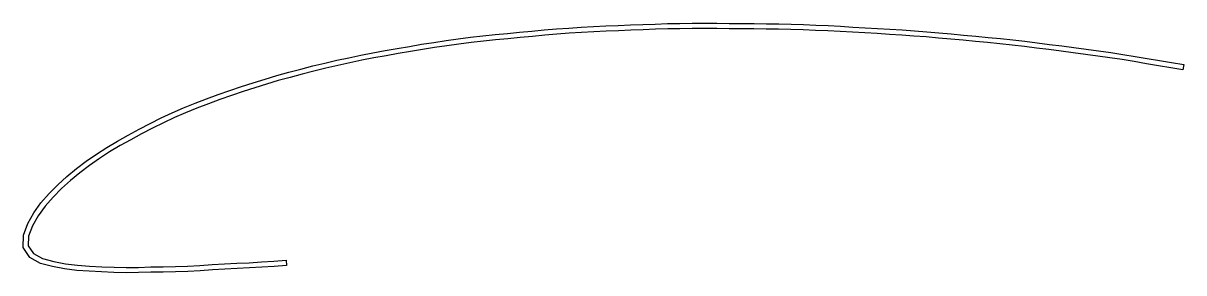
# Model space of a CAD drawing. Header units: metres. Extents: x 0 to 659, y -18 to 124.
import ezdxf

# ---------------------------------------------------------------- set-up
doc = ezdxf.new("R2010")
doc.units = ezdxf.units.M
doc.layers.add('PART', color=7, linetype='Continuous')

msp = doc.modelspace()

# ---------------------------------------------------------------- linework, layer by layer
at = {"layer": 'PART'}
msp.add_lwpolyline([(149.76, -13.41), (142.78, -13.98), (135.8, -14.46), (128.8, -14.86), (121.81, -15.22), (114.81, -15.56), (107.82, -15.9), (100.83, -16.4), (93.84, -16.84), (86.84, -17.09), (79.84, -17.19), (72.84, -17.3), (65.84, -17.51), (58.84, -17.59), (51.84, -17.38), (44.85, -17.12), (37.85, -16.76), (30.87, -16.3), (23.92, -15.4), (17.05, -14.07), (10.3, -12.25), (4.2, -8.89), (0.44, -3.16), (0.53, 3.75), (3, 10.29), (6.43, 16.39), (10.51, 22.07), (15.17, 27.3), (20.09, 32.29), (25.23, 37.05), (30.63, 41.51), (36.24, 45.69), (42, 49.69), (47.86, 53.52), (53.84, 57.16), (59.97, 60.56), (66.14, 63.87), (72.36, 67.1), (78.63, 70.23), (84.97, 73.2), (91.41, 75.95), (97.91, 78.57), (104.46, 81.05), (111.03, 83.47), (117.63, 85.83), (124.26, 88.08), (130.92, 90.24), (137.61, 92.32), (144.33, 94.31), (151.08, 96.17), (157.85, 97.96), (164.64, 99.71), (171.44, 101.38), (178.27, 102.93), (185.11, 104.43), (191.96, 105.89), (198.83, 107.24), (205.73, 108.47), (212.63, 109.67), (219.54, 110.86), (226.45, 112.01), (233.37, 113.1), (240.29, 114.15), (247.23, 115.14), (254.17, 116.04), (261.14, 116.78), (268.11, 117.5), (275.08, 118.19), (282.05, 118.87), (289.02, 119.52), (296, 120.14), (302.98, 120.74), (309.97, 121.26), (316.96, 121.73), (323.95, 122.1), (330.95, 122.42), (337.95, 122.72), (344.95, 123.02), (351.95, 123.29), (358.95, 123.53), (365.95, 123.73), (372.95, 123.87), (379.96, 123.97), (386.96, 123.98), (393.97, 123.93), (400.97, 123.86), (407.98, 123.79), (414.98, 123.73), (421.99, 123.67), (428.99, 123.55), (435.99, 123.4), (442.99, 123.18), (449.99, 122.9), (456.99, 122.59), (463.99, 122.21), (470.98, 121.83), (477.98, 121.45), (484.97, 121.07), (491.96, 120.66), (498.96, 120.21), (505.94, 119.7), (512.93, 119.16), (519.9, 118.56), (526.88, 117.93), (533.86, 117.28), (540.83, 116.62), (547.8, 115.95), (554.77, 115.25), (561.74, 114.5), (568.7, 113.72), (575.65, 112.86), (582.6, 111.99), (589.55, 111.08), (596.49, 110.15), (603.43, 109.21), (610.37, 108.28), (617.31, 107.29), (624.24, 106.27), (631.15, 105.13), (638.06, 103.97), (644.96, 102.79), (651.87, 101.63), (658.78, 100.47), (658.29, 97.51), (651.37, 98.67), (644.46, 99.83), (637.56, 101.01), (630.66, 102.17), (623.78, 103.31), (616.88, 104.33), (609.96, 105.31), (603.03, 106.24), (596.09, 107.18), (589.15, 108.11), (582.22, 109.01), (575.28, 109.89), (568.35, 110.74), (561.41, 111.52), (554.46, 112.27), (547.51, 112.96), (540.55, 113.63), (533.58, 114.29), (526.61, 114.94), (519.64, 115.57), (512.68, 116.17), (505.72, 116.71), (498.75, 117.22), (491.78, 117.67), (484.8, 118.07), (477.81, 118.46), (470.82, 118.83), (463.82, 119.21), (456.84, 119.59), (449.87, 119.91), (442.89, 120.19), (435.91, 120.4), (428.93, 120.55), (421.95, 120.67), (414.95, 120.73), (407.95, 120.8), (400.94, 120.86), (393.94, 120.93), (386.95, 120.98), (379.98, 120.97), (373, 120.87), (366.02, 120.73), (359.04, 120.53), (352.05, 120.29), (345.07, 120.03), (338.08, 119.73), (331.08, 119.42), (324.1, 119.1), (317.13, 118.73), (310.18, 118.27), (303.22, 117.74), (296.26, 117.15), (289.3, 116.53), (282.33, 115.88), (275.37, 115.21), (268.41, 114.51), (261.45, 113.8), (254.52, 113.06), (247.63, 112.16), (240.73, 111.18), (233.82, 110.14), (226.93, 109.05), (220.04, 107.9), (213.14, 106.72), (206.25, 105.51), (199.39, 104.3), (192.56, 102.95), (185.74, 101.5), (178.92, 100), (172.13, 98.46), (165.37, 96.8), (158.61, 95.05), (151.86, 93.27), (145.15, 91.42), (138.48, 89.45), (131.83, 87.38), (125.2, 85.24), (118.61, 82.99), (112.05, 80.65), (105.51, 78.24), (99, 75.77), (92.56, 73.18), (86.2, 70.46), (79.93, 67.52), (73.72, 64.43), (67.54, 61.22), (61.41, 57.92), (55.35, 54.57), (49.46, 50.98), (43.67, 47.2), (38, 43.26), (32.48, 39.15), (27.2, 34.8), (22.18, 30.13), (17.36, 25.25), (12.85, 20.2), (8.96, 14.78), (5.71, 9.02), (3.47, 3.19), (3.32, -2.33), (6.23, -6.68), (11.42, -9.46), (17.73, -11.15), (24.4, -12.44), (31.16, -13.31), (38.03, -13.76), (44.98, -14.13), (51.94, -14.38), (58.87, -14.59), (65.78, -14.51), (72.78, -14.3), (79.8, -14.19), (86.77, -14.09), (93.69, -13.84), (100.63, -13.4), (107.64, -12.9), (114.67, -12.56), (121.66, -12.22), (128.64, -11.86), (135.61, -11.47), (142.56, -10.99), (149.53, -10.41), (149.76, -13.41)], close=True, dxfattribs=at)

doc.saveas('drawing.dxf')
